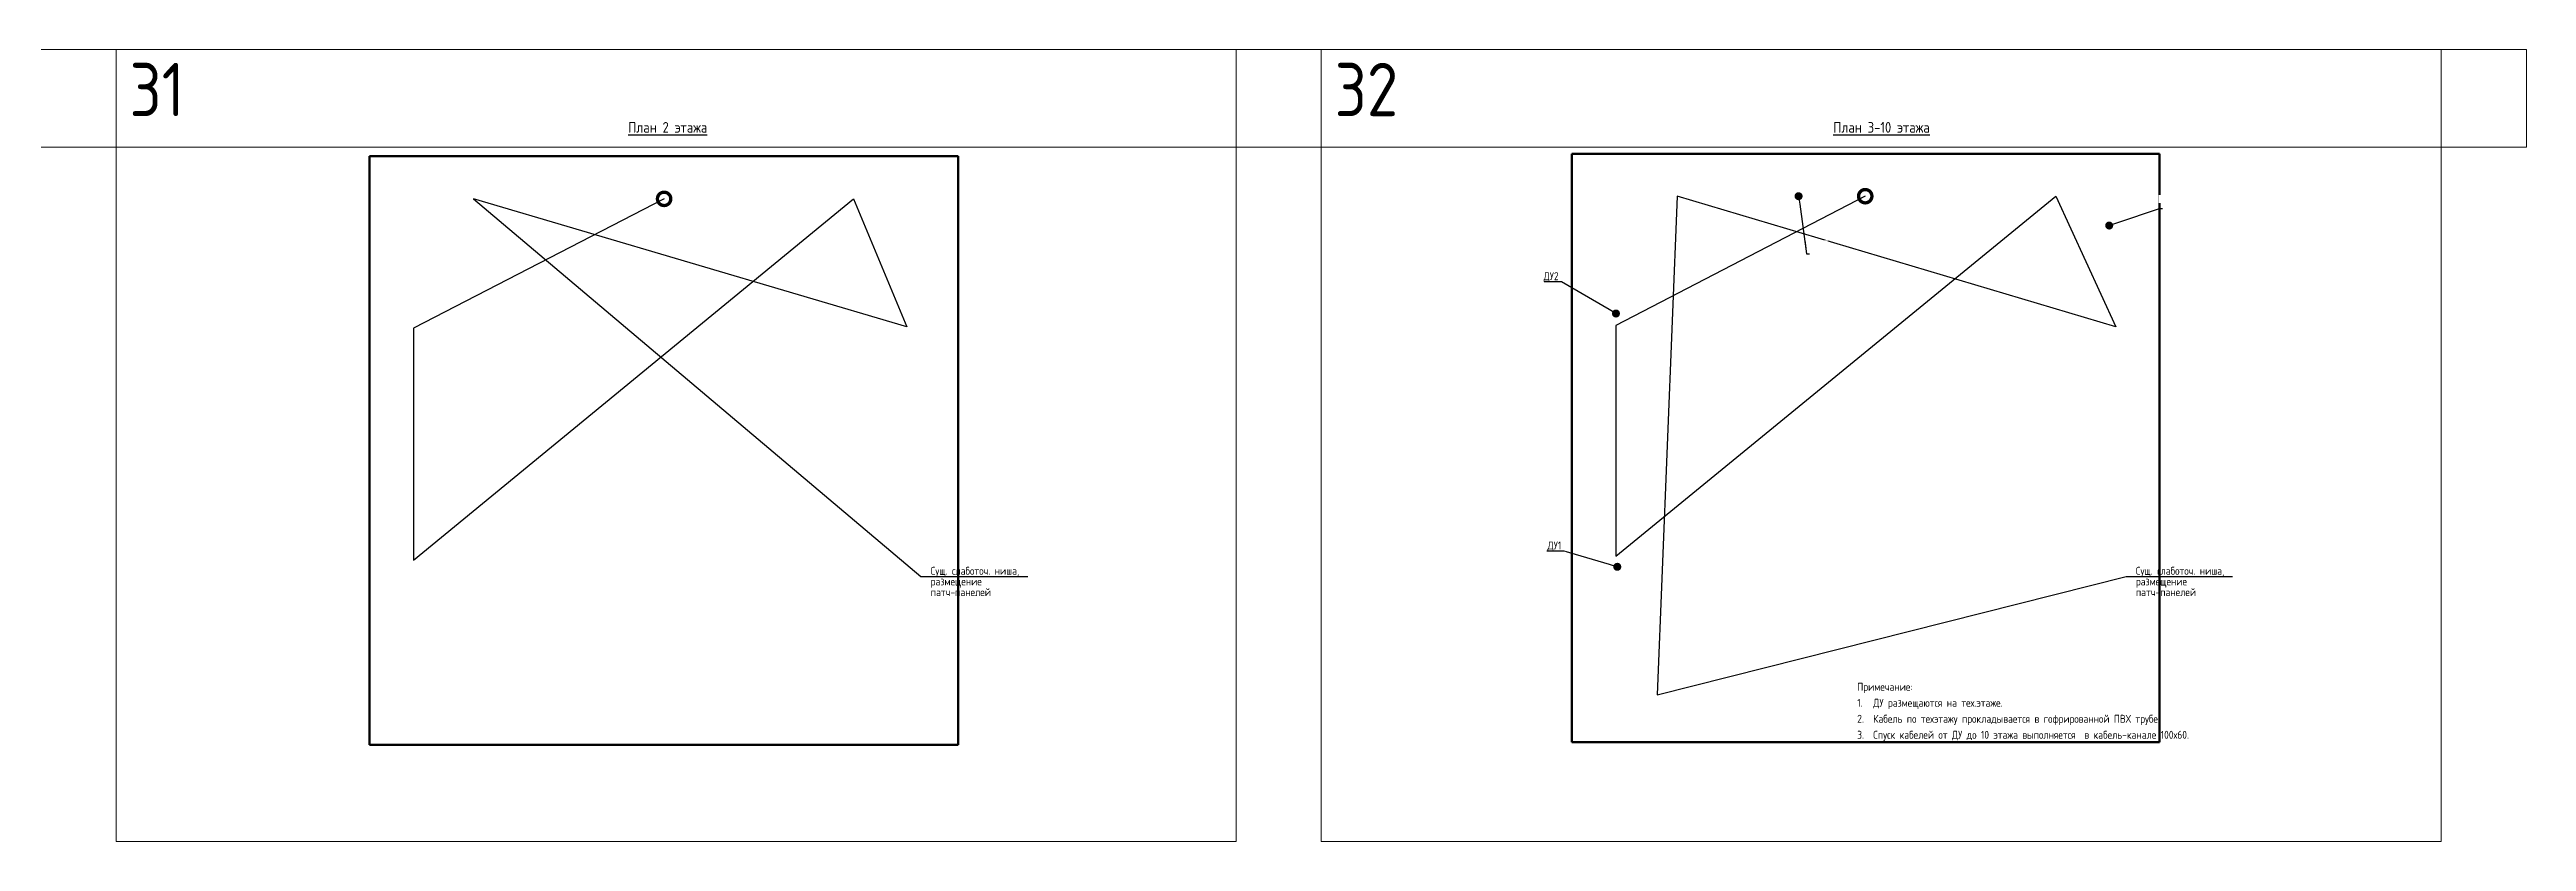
# Model space of a CAD drawing. Extents: x 6775 to 13793, y 2665 to 3972.
# Drawn here: x 9914 to 10843, y 2665 to 2962 of the extents above; entities that cross this region are included whole.
import ezdxf
from ezdxf import colors
from ezdxf.entities.mleader import LeaderData, LeaderLine
from ezdxf.math import Vec2, Vec3

# ---------------------------------------------------------------- set-up
doc = ezdxf.new("R2010")
doc.units = 0
doc.header["$MEASUREMENT"] = 0
doc.layers.get('0').update_dxf_attribs({"linetype": 'CONTINUOUS'})
doc.layers.get('Defpoints').update_dxf_attribs({"linetype": 'CONTINUOUS'})
doc.styles.add('мой', font='', dxfattribs={"width": 0.9, "height": 3})
doc.styles.get('мой').set_extended_font_data('GOST Common')
picture_1 = doc.add_image_def('image4.png', size_in_pixel=(948, 948))
picture_2 = doc.add_image_def('image5.png', size_in_pixel=(950, 951))

# ---------------------------------------------------------------- blocks, each defined once
blk = doc.blocks.new('*U17')
at = {"color": 7, "linetype": 'Continuous', "lineweight": 15}
blk.add_lwpolyline([(-210, -148.5), (210, -148.5), (210, 148.5), (-210, 148.5)], close=True, dxfattribs=at)
blk = doc.blocks.new('*U18')
at = {"color": 0, "linetype": 'ByBlock', "lineweight": -2, "transparency": 16777216}
for p in [(3164, 0), (3616, 0)]:
    blk.add_blockref('*U17', p, dxfattribs=at)
blk = doc.blocks.new('_DotSmall')
at = {"color": 0, "linetype": 'ByBlock', "lineweight": 15, "const_width": 0.5}
blk.add_lwpolyline([(-0.0625, 0, 1), (0.0625, 0, 1)], format="xyb", close=True, dxfattribs=at)
blk = doc.blocks.new('*T206')
at = {"layer": 'Defpoints', "color": 8, "linetype": 'ByBlock', "lineweight": 0, "transparency": 16777216}
for p, q in [((0, 0), (4068, 0)), ((0, 0), (0, -36.67)), ((452, 0), (452, -36.67)), ((904, 0), (904, -36.67)), ((1356, 0), (1356, -36.67)), ((1808, 0), (1808, -36.67)), ((2260, 0), (2260, -36.67)), ((2712, 0), (2712, -36.67)), ((3164, 0), (3164, -36.67)), ((3616, 0), (3616, -36.67)), ((4068, 0), (4068, -36.67)), ((0, -36.67), (4068, -36.67))]:
    blk.add_line(p, q, dxfattribs=at)
at = {"layer": 'Defpoints', "color": 5, "linetype": 'Continuous', "lineweight": 0, "transparency": 16777216, "char_height": 20, "width": 442, "attachment_point": 1, "style": 'мой'}
for s, insert in [('{\\fGOST Common|b0|i0|c204|p34;15}', (5, -5)), ('{\\fGOST Common|b0|i0|c204|p34;27', (457, -5)), ('23', (909, -5)), ('20', (1361, -5)), ('21', (1813, -5)), ('22', (2265, -5)), ('30', (2717, -5)), ('31', (3169, -5)), ('32', (3621, -5))]:
    blk.add_mtext(s, dxfattribs=dict(at, insert=insert))
blk = doc.blocks.new('_Dot')
at = {"color": 0, "linetype": 'ByBlock', "lineweight": -2}
blk.add_line((-0.5, 0), (-1, 0), dxfattribs=at)
at = {"color": 0, "linetype": 'ByBlock', "lineweight": 20, "const_width": 0.5}
blk.add_lwpolyline([(-0.25, 0, 1), (0.25, 0, 1)], format="xyb", close=True, dxfattribs=at)

msp = doc.modelspace()

# ---------------------------------------------------------------- block references
at = {"color": 7, "linetype": 'Continuous', "lineweight": 15}
msp.add_blockref('*U18', (6985, 2813.5), dxfattribs=at)
msp.add_blockref('*T206', (6775, 2962))

# ---------------------------------------------------------------- texts
at = {"color": 7, "char_height": 4, "attachment_point": 1, "style": 'мой'}
for s, insert, width in [('\\pxi-4,l4,sm1,t2;{\\fGOST Common|b0|i0|c204|p34;\\LПлан \\fGOST Common|b0|i0|c0|p34;2\\fGOST Common|b0|i0|c204|p34; этажа}', (10131.01, 2934.82), 32.9853), ('\\pxi-4,l4,sm1,t2;{\\fGOST Common|b0|i0|c204|p34;\\LПлан \\fGOST Common|b0|i0|c0|p34;3-10\\fGOST Common|b0|i0|c204|p34; этажа}', (10583.01, 2934.82), 39.8592)]:
    msp.add_mtext(s, dxfattribs=dict(at, insert=insert, width=width))
at = {"color": 7, "linetype": 'Continuous', "lineweight": 15, "insert": (10592, 2724.5), "char_height": 3, "width": 131.6294, "attachment_point": 1, "style": 'мой'}
msp.add_mtext('\\pxsm1.2;{\\fGOST Common|b0|i0|c204|p34;Примечание}:\\P\\pi-3,l3,t2;1.^I{\\fGOST Common|b0|i0|c204|p34;ДУ размещаются на тех.этаже.\\P}2.^I{\\fGOST Common|b0|i0|c204|p34;Кабель по техэтажу прокладывается в \\C256;гофрированной ПВХ \\C7;т\\C256;рубе.\\fGOST Common|b0|i0|c0|p34;\\P}3.^I{\\fGOST Common|b0|i0|c204|p34;Спуск кабелей от ДУ до 10 этажа выполняется } {\\fGOST Common|b0|i0|c204|p34;в кабель-канале 100х60.}', dxfattribs=at)

# ---------------------------------------------------------------- pictures from other files: only their frames are drawn
at = {"color": 7, "linetype": 'Continuous', "lineweight": 50}
image = msp.add_image(picture_1, insert=(10034, 2701.27), size_in_units=(220.76, 220.76), dxfattribs=at)
image.dxf.flags = 7
image = msp.add_image(picture_2, insert=(10485, 2702.28), size_in_units=(220.34, 220.58), dxfattribs=at)
image.dxf.flags = 7

# ---------------------------------------------------------------- leaders
at = {"color": 1, "linetype": 'Continuous', "lineweight": 15}
ml = msp.add_multileader_mtext('Standard', dxfattribs=at)
ml.set_content('\\pxsm0.8;{\\fGOST Common|b0|i0|c204|p34;\\C7;Сущ. слаботоч. ниша\\fGOST Common|b0|i0|c0|p34;,\\fGOST Common|b0|i0|c204|p34; размещение патч\\fGOST Common|b0|i0|c0|p34;-\\fGOST Common|b0|i0|c204|p34;панелей}', color=1, style='мой')
ml.set_leader_properties()
ml.set_arrow_properties(name='DOTSMALL')
ml.build(insert=Vec2(0, 0))
ml.multileader.update_dxf_attribs({"text_left_attachment_type": 6, "text_right_attachment_type": 6, "dogleg_length": 10, "arrow_head_size": 10})
ctx = ml.context
ctx.base_point, ctx.char_height, ctx.arrow_head_size, ctx.landing_gap_size, ctx.plane_origin = Vec3(10244.41, 2764.4), 3, 10, 0.09, Vec3(10577.45, 3071.7)
ctx.left_attachment, ctx.right_attachment = 6, 6
notes = []
notes.append((ctx, [(0, (1, 1, 0), (10240.82, 2764.4), (1, 0), 3.59, [(0, [(10144.5, 2906), (10050.5, 2857.5), (10050.5, 2770.5), (10215.5, 2906), (10235.5, 2858), (10073, 2906)], 0, [])])]))
ctx.mtext.insert, ctx.mtext.width, ctx.mtext.defined_height, ctx.mtext.flow_direction = Vec3(10244.5, 2768), 36.0414, 12.7, 5
ml = msp.add_multileader_mtext('Standard', dxfattribs=at)
ml.set_content('\\pxsm0.8;{\\fGOST Common|b0|i0|c204|p34;\\C7;Сущ. слаботоч. ниша\\fGOST Common|b0|i0|c0|p34;,\\fGOST Common|b0|i0|c204|p34; размещение патч\\fGOST Common|b0|i0|c0|p34;-\\fGOST Common|b0|i0|c204|p34;панелей}', color=1, style='мой')
ml.set_leader_properties()
ml.set_arrow_properties(name='DOTSMALL')
ml.build(insert=Vec2(0, 0))
ml.multileader.update_dxf_attribs({"text_left_attachment_type": 6, "text_right_attachment_type": 6, "dogleg_length": 10, "arrow_head_size": 10})
ctx = ml.context
ctx.base_point, ctx.char_height, ctx.arrow_head_size, ctx.landing_gap_size, ctx.plane_origin = Vec3(10696.41, 2764.4), 3, 10, 0.09, Vec3(11029.45, 3071.7)
ctx.left_attachment, ctx.right_attachment = 6, 6
notes.append((ctx, [(0, (1, 1, 0), (10692.82, 2764.4), (1, 0), 3.59, [(5, [(10595, 2907), (10501.5, 2858.5), (10501.5, 2772), (10666.5, 2907), (10689, 2858), (10524.5, 2907), (10517, 2720)], 0, [])])]))
ctx.mtext.insert, ctx.mtext.width, ctx.mtext.defined_height, ctx.mtext.flow_direction = Vec3(10696.5, 2768), 35.8356, 12.7, 5
for ctx, leaders in notes:
    for number, flags, end, landing, length, lines in leaders:
        leader = LeaderData()
        leader.index, (leader.has_last_leader_line, leader.has_dogleg_vector, leader.attachment_direction) = number, flags
        leader.last_leader_point, leader.dogleg_vector, leader.dogleg_length = Vec3(end), Vec3(landing), length
        for number, points, colour, breaks in lines:
            line = LeaderLine()
            line.index, line.vertices, line.color, line.breaks = number, Vec3.list(points), colors.encode_raw_color(colour), breaks
            leader.lines.append(line)
        ctx.leaders.append(leader)

# ---------------------------------------------------------------- next in the draw order: leaders
at = {"color": 7, "linetype": 'Continuous', "lineweight": 13}
ml = msp.add_multileader_mtext('Standard', dxfattribs=at)
ml.set_content('', color=7, style='мой')
ml.set_leader_properties()
ml.set_arrow_properties(name='DOT')
ml.build(insert=Vec2(0, 0))
ml.multileader.update_dxf_attribs({"text_left_attachment_type": 6, "text_right_attachment_type": 6, "dogleg_length": 10, "arrow_head_size": 3})
ctx = ml.context
ctx.base_point, ctx.char_height, ctx.arrow_head_size, ctx.landing_gap_size, ctx.plane_origin = Vec3(10573.97, 2885.4), 3, 3, 0.09, Vec3(10546.56, 2874.46)
ctx.left_attachment, ctx.right_attachment = 6, 6
notes = []
notes.append((ctx, [(1, (1, 1, 0), (10572.97, 2885.4), (1, 0), 1, [(0, [(10570, 2907)], 0, [])])]))
ctx.mtext.insert, ctx.mtext.width, ctx.mtext.flow_direction = Vec3(10574.06, 2889), 5.4, 5
ctx.mtext.has_bg_fill, ctx.mtext.bg_color, ctx.mtext.bg_scale_factor, ctx.mtext.bg_transparency, ctx.mtext.use_window_bg_color = 1, -1027028792, 1.5, 0, 1
ml = msp.add_multileader_mtext('Standard', dxfattribs=at)
ml.set_content('', color=7, style='мой')
ml.set_leader_properties()
ml.set_arrow_properties(name='DOT')
ml.build(insert=Vec2(0, 0))
ml.multileader.update_dxf_attribs({"text_left_attachment_type": 6, "text_right_attachment_type": 6, "dogleg_length": 10, "arrow_head_size": 3})
ctx = ml.context
ctx.base_point, ctx.char_height, ctx.arrow_head_size, ctx.landing_gap_size, ctx.plane_origin = Vec3(10706.41, 2902.4), 3, 3, 0.09, Vec3(10618.56, 2874.46)
ctx.left_attachment, ctx.right_attachment = 6, 6
notes.append((ctx, [(1, (1, 1, 0), (10705.41, 2902.4), (1, 0), 1, [(0, [(10686.5, 2896)], 0, [])])]))
ctx.mtext.insert, ctx.mtext.width, ctx.mtext.flow_direction = Vec3(10706.5, 2906), 5.4, 5
ctx.mtext.has_bg_fill, ctx.mtext.bg_color, ctx.mtext.bg_scale_factor, ctx.mtext.bg_transparency, ctx.mtext.use_window_bg_color = 1, -1027028792, 1.5, 0, 1
ml = msp.add_multileader_mtext('Standard', dxfattribs=at)
ml.set_content('{\\fGOST Common|b0|i0|c204|p34;ДУ2}', color=7, style='мой')
ml.set_leader_properties()
ml.set_arrow_properties(name='DOT')
ml.build(insert=Vec2(0, 0))
ml.multileader.update_dxf_attribs({"text_left_attachment_type": 6, "text_right_attachment_type": 6, "dogleg_length": 10, "arrow_head_size": 3})
ctx = ml.context
ctx.base_point, ctx.char_height, ctx.arrow_head_size, ctx.landing_gap_size, ctx.plane_origin = Vec3(10473.97, 2874.9), 3, 3, 0.09, Vec3(10476.06, 2877.96)
ctx.left_attachment, ctx.right_attachment, ctx.text_align_type = 6, 6, 2
notes.append((ctx, [(0, (1, 1, 0), (10481.09, 2874.9), (-1, 0), 1, [(0, [(10501.5, 2863)], 0, [])])]))
ctx.mtext.insert, ctx.mtext.width, ctx.mtext.alignment, ctx.mtext.flow_direction = Vec3(10480, 2878.5), 5.4, 3, 5
ctx.mtext.has_bg_fill, ctx.mtext.bg_color, ctx.mtext.bg_scale_factor, ctx.mtext.bg_transparency, ctx.mtext.use_window_bg_color = 1, -1027028792, 1.5, 0, 1
ml = msp.add_multileader_mtext('Standard', dxfattribs=at)
ml.set_content('{\\fGOST Common|b0|i0|c204|p34;ДУ1}', color=7, style='мой')
ml.set_leader_properties()
ml.set_arrow_properties(name='DOT')
ml.build(insert=Vec2(0, 0))
ml.multileader.update_dxf_attribs({"text_left_attachment_type": 6, "text_right_attachment_type": 6, "dogleg_length": 10, "arrow_head_size": 3})
ctx = ml.context
ctx.base_point, ctx.char_height, ctx.arrow_head_size, ctx.landing_gap_size, ctx.plane_origin = Vec3(10475.51, 2773.9), 3, 3, 0.09, Vec3(10469.43, 2746.31)
ctx.left_attachment, ctx.right_attachment, ctx.text_align_type = 6, 6, 2
notes.append((ctx, [(0, (1, 1, 0), (10482.09, 2773.9), (-1, 0), 1, [(0, [(10502, 2768)], 0, [])])]))
ctx.mtext.insert, ctx.mtext.width, ctx.mtext.alignment, ctx.mtext.flow_direction = Vec3(10481, 2777.5), 5.4, 3, 5
ctx.mtext.has_bg_fill, ctx.mtext.bg_color, ctx.mtext.bg_scale_factor, ctx.mtext.bg_transparency, ctx.mtext.use_window_bg_color = 1, -1027028792, 1.5, 0, 1
for ctx, leaders in notes:
    for number, flags, end, landing, length, lines in leaders:
        leader = LeaderData()
        leader.index, (leader.has_last_leader_line, leader.has_dogleg_vector, leader.attachment_direction) = number, flags
        leader.last_leader_point, leader.dogleg_vector, leader.dogleg_length = Vec3(end), Vec3(landing), length
        for number, points, colour, breaks in lines:
            line = LeaderLine()
            line.index, line.vertices, line.color, line.breaks = number, Vec3.list(points), colors.encode_raw_color(colour), breaks
            leader.lines.append(line)
        ctx.leaders.append(leader)

doc.saveas('drawing.dxf')
